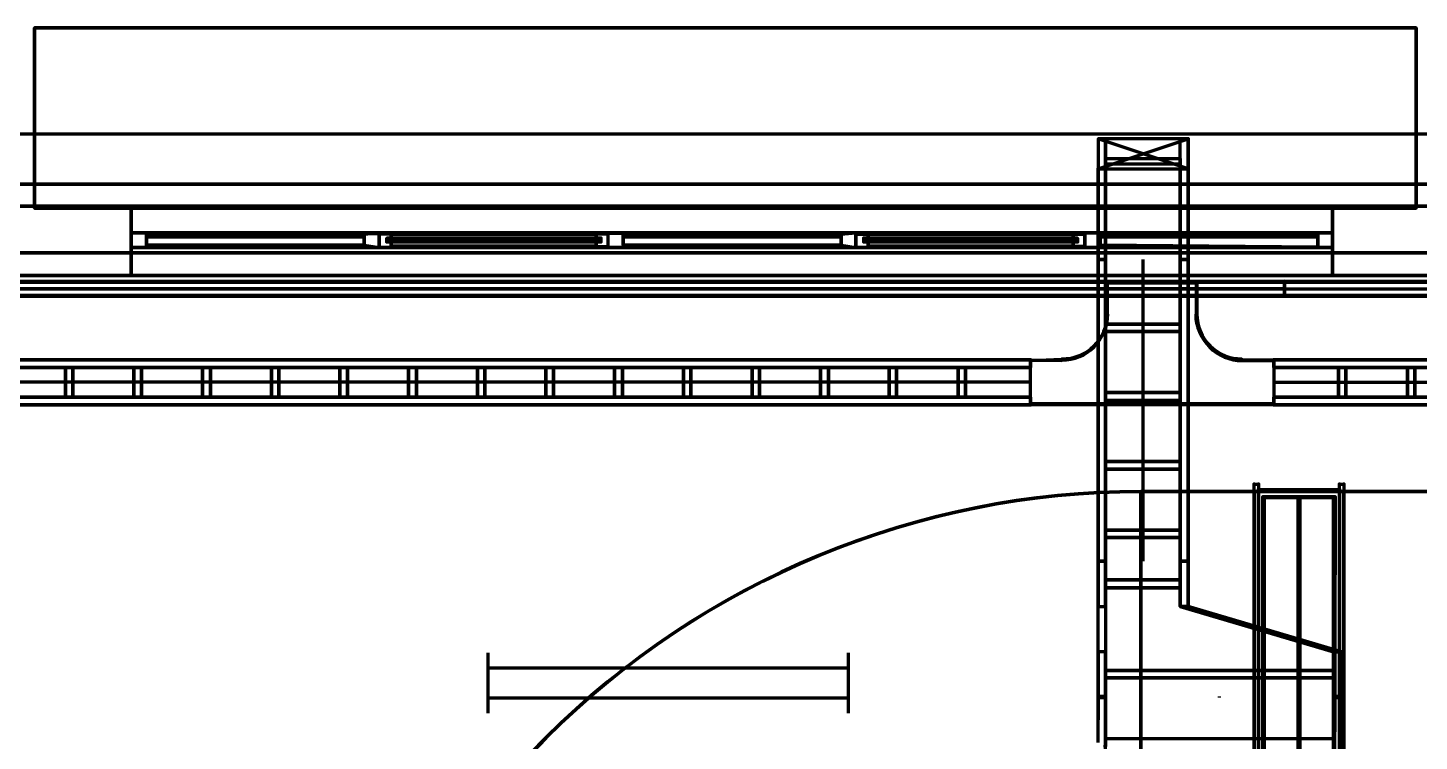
# Model space of a CAD drawing. Extents: x 0 to 1153, y 0 to 816.
# Drawn here: x 318.44 to 348.39, y 621.58 to 636.94 of the extents above; entities that cross this region are included whole.
import ezdxf

# ---------------------------------------------------------------- set-up
doc = ezdxf.new("R2010")
doc.units = 0
doc.header["$MEASUREMENT"] = 0
for name, color, linetype in [('Arch', 7, 'Continuous'), ('Hatch', 7, 'Continuous'), ('HVAC', 7, 'Continuous')]:
    doc.layers.add(name, color=color, linetype=linetype)

msp = doc.modelspace()

# ---------------------------------------------------------------- linework, layer by layer
at = {"layer": 'Arch', "color": 11, "linetype": 'Continuous', "lineweight": 211}
msp.add_line((917.988, 634.651), (110.871, 634.651), dxfattribs=at)
for points in [[(318.579, 636.937), (348.329, 636.937), (348.329, 633.053), (318.579, 633.053), (348.329, 633.053), (348.329, 636.937), (318.579, 636.937), (318.579, 633.053)], [(233.669, 633.095), (461.116, 633.095), (233.669, 633.095), (232.177, 633.095)], [(346.53, 631.603), (346.53, 633.095), (320.664, 633.095), (346.53, 633.095), (346.53, 631.603), (320.664, 631.603)], [(346.53, 632.206), (320.664, 632.206), (346.53, 632.206), (346.53, 632.523), (320.664, 632.523), (320.664, 632.206), (320.664, 632.523), (346.53, 632.523)], [(346.213, 632.206), (346.213, 632.523), (320.992, 632.523), (320.992, 632.206)], [(325.681, 632.439), (320.992, 632.439), (325.681, 632.439), (320.992, 632.439), (325.681, 632.439), (320.992, 632.439), (325.681, 632.439), (320.992, 632.439), (325.681, 632.439), (320.992, 632.439), (325.681, 632.439), (320.992, 632.439), (325.681, 632.439), (320.992, 632.439), (325.681, 632.439), (320.992, 632.439), (325.681, 632.439), (320.992, 632.439), (325.681, 632.439), (320.992, 632.439), (325.681, 632.439), (320.992, 632.439), (325.681, 632.439), (320.992, 632.439), (325.681, 632.439), (320.992, 632.439), (325.681, 632.439), (320.992, 632.439)], [(326.168, 632.333), (330.771, 632.333), (330.771, 632.333), (330.771, 632.407), (330.771, 632.407), (326.168, 632.407), (326.168, 632.333), (326.168, 632.333), (326.168, 632.407), (330.771, 632.407), (330.771, 632.333), (326.168, 632.333), (330.771, 632.333), (326.168, 632.333), (326.168, 632.407), (330.771, 632.407), (330.771, 632.333), (330.771, 632.407), (326.168, 632.407)], [(326.263, 632.407), (330.676, 632.407), (326.263, 632.407), (326.263, 632.492), (330.676, 632.492), (330.676, 632.407), (330.676, 632.492), (326.263, 632.492)], [(331.258, 632.523), (331.258, 632.206), (331.258, 632.206), (330.93, 632.206), (330.93, 632.206), (330.93, 632.523), (331.258, 632.523), (331.258, 632.523), (331.258, 632.206), (330.93, 632.206), (330.93, 632.523)], [(335.947, 632.439), (331.258, 632.439), (335.947, 632.439), (331.258, 632.439), (335.947, 632.439), (331.258, 632.439), (335.947, 632.439), (331.258, 632.439), (335.947, 632.439), (331.258, 632.439), (335.947, 632.439), (331.258, 632.439), (335.947, 632.439), (331.258, 632.439), (335.947, 632.439), (331.258, 632.439), (335.947, 632.439), (331.258, 632.439), (335.947, 632.439), (331.258, 632.439), (335.947, 632.439), (331.258, 632.439), (335.947, 632.439), (331.258, 632.439), (335.947, 632.439), (331.258, 632.439), (335.947, 632.439), (331.258, 632.439)], [(336.434, 632.333), (341.037, 632.333), (341.037, 632.333), (341.037, 632.407), (336.434, 632.407), (336.434, 632.407), (336.434, 632.333), (336.434, 632.333), (336.434, 632.407), (341.037, 632.407), (341.037, 632.333), (336.434, 632.333), (341.037, 632.333), (341.037, 632.407), (336.434, 632.407), (336.434, 632.333), (336.434, 632.407), (341.037, 632.407), (341.037, 632.333)], [(340.942, 632.492), (336.529, 632.492), (340.942, 632.492), (340.942, 632.407), (336.529, 632.407), (336.529, 632.492), (336.529, 632.407), (340.942, 632.407)], [(341.524, 632.523), (341.524, 632.206), (341.524, 632.206), (341.196, 632.206), (341.196, 632.206), (341.196, 632.523), (341.524, 632.523), (341.524, 632.523), (341.524, 632.206), (341.196, 632.206), (341.196, 632.523)], [(346.213, 632.439), (341.524, 632.439), (346.213, 632.439), (341.524, 632.439), (346.213, 632.439), (341.524, 632.439), (346.213, 632.439), (341.524, 632.439), (346.213, 632.439), (341.524, 632.439), (346.213, 632.439), (341.524, 632.439), (346.213, 632.439), (341.524, 632.439), (346.213, 632.439), (341.524, 632.439), (346.213, 632.439), (341.524, 632.439), (346.213, 632.439), (341.524, 632.439), (346.213, 632.439), (341.524, 632.439), (346.213, 632.439), (341.524, 632.439), (346.213, 632.439), (341.524, 632.439), (346.213, 632.439), (341.524, 632.439)], [(326.263, 632.238), (330.676, 632.238), (326.263, 632.238), (326.263, 632.333), (330.676, 632.333), (330.676, 632.238), (330.676, 632.333), (326.263, 632.333)], [(336.529, 632.238), (340.942, 632.238), (340.942, 632.333), (336.529, 632.333), (336.529, 632.238), (336.529, 632.333), (340.942, 632.333), (340.942, 632.238)], [(233.669, 631.603), (461.116, 631.603), (233.669, 631.603), (233.669, 579.744)]]:
    msp.add_lwpolyline(points, close=True, dxfattribs=at)
for points in [[(232.177, 578.961), (461.116, 578.961), (462.608, 578.961), (494.834, 578.961), (462.608, 578.961), (462.608, 632.09), (462.608, 633.571), (231.436, 633.571), (462.608, 633.571), (462.608, 632.09), (462.608, 578.961), (462.608, 633.095), (462.608, 578.961), (461.116, 578.961), (461.116, 632.09), (232.918, 632.09), (461.116, 632.09), (461.116, 578.961), (461.116, 631.603), (461.116, 578.961), (233.669, 578.961), (233.669, 579.744), (233.669, 578.961), (232.177, 578.961)], [(320.664, 633.095), (320.664, 631.603), (320.664, 633.095)], [(325.681, 632.259), (325.681, 632.492), (325.681, 632.259), (320.992, 632.259), (320.992, 632.206), (346.213, 632.206), (346.213, 632.492), (346.213, 632.217), (341.524, 632.259), (341.524, 632.492), (341.524, 632.259), (341.524, 632.492), (341.524, 632.259), (346.213, 632.217), (346.213, 632.492), (346.213, 632.217), (346.213, 632.492), (346.213, 632.217), (341.524, 632.259), (341.524, 632.492), (341.524, 632.259), (341.524, 632.492), (341.524, 632.259), (346.213, 632.217), (346.213, 632.492), (346.213, 632.217), (346.213, 632.492), (346.213, 632.217), (341.524, 632.259), (341.524, 632.492), (341.524, 632.259), (341.524, 632.492), (341.524, 632.259), (346.213, 632.217), (346.213, 632.492), (346.213, 632.217), (346.213, 632.492), (346.213, 632.217), (341.524, 632.259), (341.524, 632.492), (341.524, 632.259), (341.524, 632.492), (341.524, 632.259), (346.213, 632.217), (346.213, 632.492), (346.213, 632.217), (346.213, 632.492), (346.213, 632.217), (341.524, 632.259), (341.524, 632.492), (341.524, 632.259), (341.524, 632.492), (341.524, 632.259), (346.213, 632.217), (346.213, 632.492), (346.213, 632.217), (346.213, 632.492), (346.213, 632.217), (341.524, 632.259), (341.524, 632.492), (341.524, 632.259), (341.524, 632.492), (341.524, 632.259), (346.213, 632.217), (346.213, 632.492), (346.213, 632.217), (346.213, 632.492), (346.213, 632.217), (341.524, 632.259), (341.524, 632.492), (341.524, 632.259), (341.524, 632.492), (341.524, 632.259), (346.213, 632.217), (346.213, 632.492), (346.213, 632.217), (346.213, 632.492), (346.213, 632.217), (341.524, 632.259), (341.524, 632.492), (341.524, 632.259), (341.524, 632.492), (341.524, 632.259), (346.213, 632.217), (346.213, 632.492), (346.213, 632.217), (346.213, 632.492), (346.213, 632.217), (341.524, 632.259), (341.524, 632.492), (341.524, 632.259), (341.524, 632.492), (341.524, 632.259), (346.213, 632.217), (346.213, 632.492), (346.213, 632.217), (346.213, 632.492), (346.213, 632.217), (341.524, 632.259), (341.524, 632.492), (341.524, 632.259), (341.524, 632.492), (341.524, 632.259), (346.213, 632.217), (346.213, 632.492), (346.213, 632.217), (346.213, 632.492), (346.213, 632.217), (341.524, 632.259), (341.524, 632.492), (341.524, 632.259), (341.524, 632.492), (341.524, 632.259), (346.213, 632.217), (346.213, 632.492), (346.213, 632.217), (346.213, 632.492), (346.213, 632.217), (341.524, 632.259), (341.524, 632.492), (341.524, 632.259), (341.524, 632.492), (341.524, 632.259), (346.213, 632.217), (346.213, 632.492), (346.213, 632.217), (346.213, 632.492), (346.213, 632.217), (341.524, 632.259), (341.524, 632.492), (341.524, 632.259), (341.524, 632.492), (341.524, 632.259), (346.213, 632.217), (346.213, 632.492), (346.213, 632.217), (346.213, 632.492), (346.213, 632.217), (341.524, 632.259), (341.524, 632.492), (341.524, 632.259), (341.524, 632.492), (341.524, 632.259), (346.213, 632.217), (346.213, 632.492), (346.213, 632.217), (341.524, 632.217), (346.213, 632.217), (341.524, 632.217), (346.213, 632.217), (341.524, 632.217), (346.213, 632.217), (341.524, 632.217), (346.213, 632.217), (341.524, 632.217), (346.213, 632.217), (341.524, 632.217), (346.213, 632.217), (341.524, 632.217), (346.213, 632.217), (341.524, 632.217), (346.213, 632.217), (341.524, 632.217), (346.213, 632.217), (341.524, 632.217), (346.213, 632.217), (341.524, 632.217), (346.213, 632.217), (341.524, 632.217), (346.213, 632.217), (341.524, 632.217), (346.213, 632.217), (341.524, 632.217), (346.213, 632.217), (346.213, 632.492), (341.524, 632.492), (346.213, 632.492), (341.524, 632.492), (346.213, 632.492), (341.524, 632.492), (346.213, 632.492), (341.524, 632.492), (346.213, 632.492), (341.524, 632.492), (346.213, 632.492), (341.524, 632.492), (346.213, 632.492), (341.524, 632.492), (346.213, 632.492), (341.524, 632.492), (346.213, 632.492), (341.524, 632.492), (346.213, 632.492), (341.524, 632.492), (346.213, 632.492), (341.524, 632.492), (346.213, 632.492), (341.524, 632.492), (346.213, 632.492), (341.524, 632.492), (346.213, 632.492), (341.524, 632.492), (346.213, 632.523), (320.992, 632.492), (320.992, 632.259), (320.992, 632.492), (320.992, 632.259), (325.681, 632.259), (325.681, 632.492), (325.681, 632.259), (325.681, 632.492), (325.681, 632.259), (320.992, 632.259), (320.992, 632.492), (320.992, 632.259), (320.992, 632.492), (320.992, 632.259), (325.681, 632.259), (325.681, 632.492), (325.681, 632.259), (325.681, 632.492), (325.681, 632.259), (320.992, 632.259), (320.992, 632.492), (320.992, 632.259), (320.992, 632.492), (320.992, 632.259), (325.681, 632.259), (325.681, 632.492), (325.681, 632.259), (325.681, 632.492), (325.681, 632.259), (320.992, 632.259), (320.992, 632.492), (320.992, 632.259), (320.992, 632.492), (320.992, 632.259), (325.681, 632.259), (325.681, 632.492), (325.681, 632.259), (325.681, 632.492), (325.681, 632.259), (320.992, 632.259), (320.992, 632.492), (320.992, 632.259), (320.992, 632.492), (320.992, 632.259), (325.681, 632.259), (325.681, 632.492), (325.681, 632.259), (325.681, 632.492), (325.681, 632.259), (320.992, 632.259), (320.992, 632.492), (320.992, 632.259), (320.992, 632.492), (320.992, 632.259), (325.681, 632.259), (325.681, 632.492), (325.681, 632.259), (325.681, 632.492), (325.681, 632.259), (320.992, 632.259), (320.992, 632.492), (320.992, 632.259), (320.992, 632.492), (320.992, 632.259), (325.681, 632.259), (325.681, 632.492), (325.681, 632.259), (325.681, 632.492), (325.681, 632.259), (320.992, 632.259), (320.992, 632.492), (320.992, 632.259), (320.992, 632.492), (320.992, 632.259), (325.681, 632.259), (325.681, 632.492), (325.681, 632.259), (325.681, 632.492), (325.681, 632.259), (320.992, 632.259), (320.992, 632.492), (320.992, 632.259), (320.992, 632.492), (320.992, 632.259), (325.681, 632.259), (325.681, 632.492), (325.681, 632.259), (325.681, 632.492), (325.681, 632.259), (320.992, 632.259), (320.992, 632.492), (320.992, 632.259), (320.992, 632.492), (320.992, 632.259), (325.681, 632.259), (325.681, 632.492), (325.681, 632.259), (325.681, 632.492), (325.681, 632.259), (320.992, 632.259), (320.992, 632.492), (320.992, 632.259), (320.992, 632.492), (320.992, 632.259), (325.681, 632.259), (325.681, 632.492), (325.681, 632.259), (325.681, 632.492), (325.681, 632.259), (320.992, 632.259), (320.992, 632.492), (320.992, 632.259), (320.992, 632.492), (320.992, 632.259), (325.681, 632.259), (325.681, 632.492), (325.681, 632.259), (325.681, 632.492), (325.681, 632.259), (320.992, 632.259), (320.992, 632.492), (320.992, 632.259), (320.992, 632.492), (320.992, 632.259), (325.681, 632.259), (325.681, 632.492), (325.681, 632.259), (325.681, 632.492), (325.681, 632.259), (320.992, 632.259), (320.992, 632.492), (320.992, 632.259), (320.992, 632.492), (320.992, 632.206), (320.992, 632.492), (320.992, 632.259), (325.681, 632.259), (325.681, 632.492), (320.992, 632.492), (325.681, 632.492), (320.992, 632.492), (325.681, 632.492), (320.992, 632.492), (325.681, 632.492), (320.992, 632.492), (325.681, 632.492), (320.992, 632.492), (325.681, 632.492), (320.992, 632.492), (325.681, 632.492), (320.992, 632.492), (325.681, 632.492), (320.992, 632.492), (325.681, 632.492), (320.992, 632.492), (325.681, 632.492), (320.992, 632.492), (325.681, 632.492), (320.992, 632.492), (325.681, 632.492), (320.992, 632.492), (325.681, 632.492), (320.992, 632.492), (325.681, 632.492), (320.992, 632.492), (325.681, 632.492), (325.681, 632.259), (320.992, 632.217), (325.681, 632.259), (320.992, 632.217), (325.681, 632.259), (320.992, 632.217), (325.681, 632.259), (320.992, 632.217), (325.681, 632.259), (320.992, 632.217), (325.681, 632.259), (320.992, 632.217), (325.681, 632.259), (320.992, 632.217), (325.681, 632.259), (320.992, 632.217), (325.681, 632.259), (320.992, 632.217), (325.681, 632.259), (320.992, 632.217), (325.681, 632.259), (320.992, 632.217), (325.681, 632.259), (320.992, 632.217), (325.681, 632.259), (320.992, 632.217), (325.681, 632.259), (320.992, 632.217), (325.681, 632.259), (325.998, 632.206), (330.93, 632.238), (330.93, 632.492), (325.998, 632.492), (325.998, 632.206), (330.93, 632.238), (330.93, 632.492), (325.998, 632.492), (325.998, 632.206), (325.998, 632.523), (325.681, 632.492), (325.681, 632.206), (325.681, 632.492), (325.998, 632.523), (325.998, 632.206), (325.681, 632.206)], [(335.947, 632.259), (335.947, 632.492), (335.947, 632.259), (331.258, 632.259), (331.258, 632.492), (331.258, 632.259), (331.258, 632.492), (335.947, 632.492), (335.947, 632.259), (335.947, 632.492), (331.258, 632.492), (331.258, 632.259), (335.947, 632.259), (335.947, 632.492), (335.947, 632.259), (331.258, 632.259), (331.258, 632.492), (331.258, 632.259), (331.258, 632.492), (335.947, 632.492), (335.947, 632.259), (335.947, 632.492), (331.258, 632.492), (331.258, 632.259), (335.947, 632.259), (335.947, 632.492), (335.947, 632.259), (331.258, 632.259), (331.258, 632.492), (331.258, 632.259), (331.258, 632.492), (335.947, 632.492), (335.947, 632.259), (335.947, 632.492), (331.258, 632.492), (331.258, 632.259), (335.947, 632.259), (335.947, 632.492), (335.947, 632.259), (331.258, 632.259), (331.258, 632.492), (331.258, 632.259), (331.258, 632.492), (335.947, 632.492), (335.947, 632.259), (335.947, 632.492), (331.258, 632.492), (331.258, 632.259), (335.947, 632.259), (335.947, 632.492), (335.947, 632.259), (331.258, 632.259), (331.258, 632.492), (331.258, 632.259), (331.258, 632.492), (335.947, 632.492), (335.947, 632.259), (335.947, 632.492), (331.258, 632.492), (331.258, 632.259), (335.947, 632.259), (335.947, 632.492), (335.947, 632.259), (331.258, 632.259), (331.258, 632.492), (331.258, 632.259), (331.258, 632.492), (335.947, 632.492), (335.947, 632.259), (335.947, 632.492), (331.258, 632.492), (331.258, 632.259), (335.947, 632.259), (335.947, 632.492), (335.947, 632.259), (331.258, 632.259), (331.258, 632.492), (331.258, 632.259), (331.258, 632.492), (335.947, 632.492), (335.947, 632.259), (335.947, 632.492), (331.258, 632.492), (331.258, 632.259), (335.947, 632.259), (335.947, 632.492), (335.947, 632.259), (331.258, 632.259), (331.258, 632.492), (331.258, 632.259), (331.258, 632.492), (335.947, 632.492), (335.947, 632.259), (335.947, 632.492), (331.258, 632.492), (331.258, 632.259), (335.947, 632.259), (335.947, 632.492), (335.947, 632.259), (331.258, 632.259), (331.258, 632.492), (331.258, 632.259), (331.258, 632.492), (335.947, 632.492), (335.947, 632.259), (335.947, 632.492), (331.258, 632.492), (331.258, 632.259), (335.947, 632.259), (335.947, 632.492), (335.947, 632.259), (331.258, 632.259), (331.258, 632.492), (331.258, 632.259), (331.258, 632.492), (335.947, 632.492), (335.947, 632.259), (335.947, 632.492), (331.258, 632.492), (331.258, 632.259), (335.947, 632.259), (335.947, 632.492), (335.947, 632.259), (331.258, 632.259), (331.258, 632.492), (331.258, 632.259), (331.258, 632.492), (335.947, 632.492), (335.947, 632.259), (335.947, 632.492), (331.258, 632.492), (331.258, 632.259), (335.947, 632.259), (335.947, 632.492), (335.947, 632.259), (331.258, 632.259), (331.258, 632.492), (331.258, 632.259), (331.258, 632.492), (335.947, 632.492), (335.947, 632.259), (335.947, 632.492), (331.258, 632.492), (331.258, 632.259), (335.947, 632.259), (335.947, 632.492), (335.947, 632.259), (331.258, 632.259), (331.258, 632.492), (331.258, 632.259), (331.258, 632.492), (335.947, 632.492), (335.947, 632.259), (335.947, 632.492), (331.258, 632.492), (331.258, 632.259), (335.947, 632.259), (335.947, 632.492), (335.947, 632.259), (331.258, 632.259), (331.258, 632.492), (331.258, 632.259), (331.258, 632.492), (335.947, 632.492), (335.947, 632.259), (335.947, 632.492), (331.258, 632.492), (331.258, 632.259), (335.947, 632.259), (331.258, 632.217), (335.947, 632.259), (331.258, 632.217), (335.947, 632.259), (331.258, 632.217), (335.947, 632.259), (331.258, 632.217), (335.947, 632.259), (331.258, 632.217), (335.947, 632.259), (331.258, 632.217), (335.947, 632.259), (331.258, 632.217), (335.947, 632.259), (331.258, 632.217), (335.947, 632.259), (331.258, 632.217), (335.947, 632.259), (331.258, 632.217), (335.947, 632.259), (331.258, 632.217), (335.947, 632.259), (331.258, 632.217), (335.947, 632.259), (331.258, 632.217), (335.947, 632.259), (331.258, 632.217), (335.947, 632.259), (336.264, 632.206), (336.264, 632.492), (341.196, 632.492), (336.264, 632.492), (336.264, 632.206), (341.196, 632.238), (341.196, 632.492), (341.196, 632.238), (336.264, 632.206), (336.264, 632.523), (335.947, 632.492), (335.947, 632.206), (335.947, 632.492), (336.264, 632.523), (336.264, 632.206), (335.947, 632.206)]]:
    msp.add_lwpolyline(points, dxfattribs=at)
for p in [(325.681, 632.523), (330.771, 632.407), (331.258, 632.523), (335.947, 632.523), (336.434, 632.407), (341.524, 632.523), (325.681, 632.206), (325.998, 632.206), (326.168, 632.333), (330.771, 632.333), (330.93, 632.206), (331.258, 632.206), (335.947, 632.206), (336.264, 632.206), (336.434, 632.333), (341.037, 632.333), (341.196, 632.206), (341.524, 632.206)]:
    msp.add_point(p, dxfattribs=at)
at = {"layer": 'Hatch', "color": 5, "linetype": 'Continuous', "lineweight": 211}
for p, q in [((342.445, 631.952), (342.445, 625.454)), ((340.021, 629.306), (244.02, 629.306)), ((345.26, 629.306), (433.832, 629.306)), ((328.348, 622.184), (328.348, 623.485)), ((336.106, 622.184), (336.106, 623.485)), ((328.348, 623.157), (336.106, 623.157)), ((328.348, 622.512), (336.106, 622.512)), ((344.096, 622.522), (344.096, 622.543))]:
    msp.add_line(p, q, dxfattribs=at)
for points in [[(341.641, 634.122), (343.249, 634.122), (343.249, 633.899), (343.249, 634.005), (341.641, 634.005), (341.641, 634.122), (341.641, 633.899), (341.482, 633.899), (343.419, 634.545), (343.419, 632.926), (343.419, 631.952), (343.419, 633.899), (343.249, 633.899), (343.249, 632.926), (343.249, 631.952), (343.249, 634.545), (343.419, 634.545), (341.482, 634.545), (341.482, 631.952), (341.482, 632.926), (341.482, 633.899), (343.419, 633.899), (341.482, 634.545), (341.482, 633.899), (341.641, 633.899), (341.641, 631.952), (341.641, 632.926), (341.641, 634.545), (341.641, 633.899), (343.249, 633.899), (343.419, 633.899), (343.419, 634.545), (343.419, 633.899)], [(341.641, 634.545), (341.482, 634.545), (341.482, 633.899)], [(343.249, 633.899), (343.249, 634.545)], [(343.419, 634.545), (343.419, 634.545), (343.419, 634.545)], [(343.249, 634.122), (343.249, 634.005), (341.641, 634.005), (341.641, 633.899)], [(346.721, 609.007), (346.721, 622.522), (346.551, 622.543), (346.551, 623.507), (346.721, 623.507), (343.419, 624.48), (343.419, 625.454), (343.249, 625.454), (343.249, 624.48), (346.551, 623.507), (343.249, 624.48), (343.419, 624.48), (343.249, 624.48), (343.249, 625.454), (343.419, 625.454), (343.419, 631.952), (343.419, 625.454), (343.249, 625.454), (343.249, 631.952), (343.419, 631.952), (343.249, 631.952), (343.249, 625.454), (343.419, 625.454), (343.419, 624.48), (346.721, 623.507), (346.721, 622.543), (346.721, 623.507), (346.551, 623.507), (346.551, 622.543), (346.721, 622.543), (346.721, 622.522), (346.721, 622.543), (346.551, 622.543), (346.551, 622.522), (346.551, 622.543), (346.721, 622.543), (346.551, 622.522), (346.721, 622.522), (346.721, 622.522), (346.551, 622.522), (346.721, 622.522), (346.721, 609.007)], [(343.419, 631.952), (343.249, 631.952), (343.419, 631.952)], [(236.897, 631.179), (345.493, 631.179), (236.897, 631.158), (345.493, 631.158), (345.493, 631.486), (345.493, 631.158), (236.897, 631.158)], [(236.897, 631.486), (385.128, 631.486), (236.897, 631.465), (385.128, 631.465), (236.897, 631.486)], [(236.897, 631.179), (385.128, 631.179), (236.897, 631.158), (385.128, 631.158), (385.128, 631.486), (385.128, 631.158), (236.897, 631.158)], [(345.493, 631.317), (236.897, 631.317), (385.128, 631.317), (374.428, 631.317)], [(343.609, 631.444), (343.609, 631.444), (343.609, 631.444)], [(341.641, 630.396), (343.249, 630.396), (341.641, 630.396)], [(433.832, 629.793), (345.26, 629.793), (345.26, 629.624), (345.26, 629.793), (345.26, 628.819), (340.021, 628.819), (340.021, 628.841), (345.26, 628.841), (345.26, 628.819), (433.832, 628.819)], [(345.26, 629.793), (345.26, 629.793), (345.26, 629.793)], [(340.021, 629.624), (244.02, 629.624), (340.021, 629.624)], [(319.246, 629.624), (319.246, 628.989), (319.246, 629.624)], [(320.717, 629.624), (320.717, 628.989), (320.717, 629.624)], [(322.199, 629.624), (322.199, 628.989), (322.199, 629.624)], [(323.681, 629.624), (323.681, 628.989), (323.681, 629.624)], [(325.152, 629.624), (325.152, 628.989), (325.152, 629.624)], [(326.633, 629.624), (326.633, 628.989), (326.633, 629.624)], [(328.115, 629.624), (328.115, 628.989), (328.115, 629.624)], [(329.586, 629.624), (329.586, 628.989), (329.586, 629.624)], [(331.068, 629.624), (331.068, 628.989), (331.068, 629.624)], [(332.55, 629.624), (332.55, 628.989), (332.55, 629.624)], [(334.031, 629.624), (334.031, 628.989), (334.031, 629.624)], [(335.502, 629.624), (335.502, 628.989), (335.502, 629.624)], [(336.984, 629.624), (336.984, 628.989), (336.984, 629.624)], [(338.466, 629.624), (338.466, 628.989), (338.466, 629.624)], [(345.26, 629.624), (433.832, 629.624), (345.26, 629.624)], [(346.816, 628.989), (346.816, 629.624), (346.816, 628.989)], [(348.297, 628.989), (348.297, 629.624), (348.297, 628.989)], [(340.021, 628.989), (244.02, 628.989), (340.021, 628.989)], [(341.641, 628.915), (343.249, 628.915), (341.641, 628.915)], [(345.26, 628.989), (433.832, 628.989), (345.26, 628.989)], [(345.26, 628.819), (345.26, 628.819), (345.26, 628.819)], [(341.641, 627.433), (343.249, 627.433), (341.641, 627.433)], [(341.641, 625.962), (343.249, 625.962), (341.641, 625.962)], [(341.482, 621.549), (341.482, 622.522), (341.641, 622.522), (341.482, 622.543), (341.482, 623.507), (341.482, 624.48), (341.482, 625.454), (341.482, 624.48), (341.641, 624.48), (341.641, 625.454), (341.641, 622.522), (341.641, 621.549)], [(341.641, 625.454), (341.482, 625.454), (341.641, 625.454)], [(346.551, 609.007), (346.551, 622.522), (346.551, 609.007)], [(346.551, 621.464), (346.551, 621.633), (341.641, 621.633), (341.628, 621.449)], [(346.551, 621.464), (346.551, 621.633), (341.641, 621.633), (341.641, 621.464)], [(341.641, 621.633), (341.641, 621.633), (341.641, 621.633)], [(346.551, 621.633), (346.551, 621.633), (346.551, 621.633)]]:
    msp.add_lwpolyline(points, dxfattribs=at)
for points in [[(341.641, 631.952), (341.482, 631.952), (341.482, 625.454), (341.482, 631.952), (341.641, 631.952), (341.641, 625.454), (341.482, 625.454), (341.641, 625.454), (341.641, 631.952), (341.482, 631.952)], [(236.897, 631.486), (345.493, 631.486), (236.897, 631.465), (345.493, 631.465)], [(341.672, 631.444), (341.672, 631.444), (341.672, 630.767), (341.683, 631.444)], [(341.641, 630.555), (343.249, 630.555), (343.249, 630.396), (343.249, 630.555), (341.641, 630.555), (341.641, 630.396)], [(340.021, 629.793), (244.02, 629.793), (244.02, 629.624), (244.02, 629.793), (340.021, 629.793), (340.021, 629.624), (340.021, 629.793)], [(319.405, 629.624), (319.405, 628.989), (319.246, 628.989), (319.405, 628.989), (319.405, 629.624), (319.246, 629.624)], [(320.887, 629.624), (320.887, 628.989), (320.717, 628.989), (320.887, 628.989), (320.887, 629.624), (320.717, 629.624)], [(322.368, 629.624), (322.368, 628.989), (322.199, 628.989), (322.368, 628.989), (322.368, 629.624), (322.199, 629.624)], [(323.839, 629.624), (323.839, 628.989), (323.681, 628.989), (323.839, 628.989), (323.839, 629.624), (323.681, 629.624)], [(325.321, 629.624), (325.321, 628.989), (325.152, 628.989), (325.321, 628.989), (325.321, 629.624), (325.152, 629.624)], [(326.803, 629.624), (326.803, 628.989), (326.633, 628.989), (326.803, 628.989), (326.803, 629.624), (326.633, 629.624)], [(328.274, 629.624), (328.274, 628.989), (328.115, 628.989), (328.274, 628.989), (328.274, 629.624), (328.115, 629.624)], [(329.756, 629.624), (329.756, 628.989), (329.586, 628.989), (329.756, 628.989), (329.756, 629.624), (329.586, 629.624)], [(331.237, 629.624), (331.237, 628.989), (331.068, 628.989), (331.237, 628.989), (331.237, 629.624), (331.068, 629.624)], [(332.708, 629.624), (332.708, 628.989), (332.55, 628.989), (332.708, 628.989), (332.708, 629.624), (332.55, 629.624)], [(334.19, 629.624), (334.19, 628.989), (334.031, 628.989), (334.19, 628.989), (334.19, 629.624), (334.031, 629.624)], [(335.672, 629.624), (335.672, 628.989), (335.502, 628.989), (335.672, 628.989), (335.672, 629.624), (335.502, 629.624)], [(337.143, 629.624), (337.143, 628.989), (336.984, 628.989), (337.143, 628.989), (337.143, 629.624), (336.984, 629.624)], [(338.624, 629.624), (338.624, 628.989), (338.466, 628.989), (338.624, 628.989), (338.624, 629.624), (338.466, 629.624)], [(346.657, 628.989), (346.657, 629.624), (346.816, 629.624), (346.657, 629.624), (346.657, 628.989), (346.816, 628.989)], [(348.139, 628.989), (348.139, 629.624), (348.297, 629.624), (348.139, 629.624), (348.139, 628.989), (348.297, 628.989)], [(341.641, 629.084), (343.249, 629.084), (343.249, 628.915), (343.249, 629.084), (341.641, 629.084), (341.641, 628.915)], [(340.021, 628.819), (244.02, 628.819), (244.02, 628.989), (244.02, 628.819), (340.021, 628.819), (340.021, 628.989), (340.021, 628.819), (340.021, 628.841)], [(341.641, 627.602), (343.249, 627.602), (343.249, 627.433), (343.249, 627.602), (341.641, 627.602), (341.641, 627.433)], [(341.641, 626.121), (343.249, 626.121), (343.249, 625.962), (343.249, 626.121), (341.641, 626.121), (341.641, 625.962)], [(341.641, 624.882), (343.249, 624.882), (343.249, 625.052), (341.641, 625.052), (343.249, 625.052), (343.249, 624.882), (341.641, 624.882), (341.641, 625.052)], [(341.482, 623.507), (341.482, 624.48), (341.641, 624.48), (341.641, 623.507), (341.482, 623.507), (341.482, 622.543), (341.641, 622.543), (341.641, 622.522), (341.641, 622.543), (341.482, 622.543), (341.482, 622.522), (341.482, 622.543), (341.641, 622.543), (341.482, 622.522), (341.641, 622.522), (341.641, 622.522), (341.641, 623.507)], [(341.641, 622.946), (346.551, 622.946), (346.551, 623.104), (341.641, 623.104), (346.551, 623.104), (346.551, 622.946), (341.641, 622.946), (341.641, 623.104)]]:
    msp.add_lwpolyline(points, close=True, dxfattribs=at)
for points in [[(433.832, 628.819), (345.26, 628.819), (345.26, 628.989), (345.26, 628.819), (340.021, 628.819), (340.021, 629.793), (340.699, 629.772), (340.021, 629.772), (340.021, 629.793), (340.693, 629.782, 0.414212), (341.683, 630.767), (341.672, 631.444), (343.609, 631.444), (343.599, 630.767), (343.599, 631.444), (343.609, 631.444), (343.588, 630.772, 0.414221), (344.583, 629.772), (345.26, 629.772), (345.26, 628.841), (340.021, 628.841), (340.021, 629.772), (340.693, 629.804, 0.414214), (341.683, 630.772, -0.414212), (340.693, 629.804, 0.414214), (341.683, 630.767), (341.683, 631.444), (343.599, 631.444), (343.609, 630.772, 0.414223), (344.577, 629.804, -0.414223), (343.588, 630.772, 0.414221), (344.583, 629.793), (345.26, 629.793), (345.26, 629.793), (344.583, 629.772), (345.26, 629.793), (433.832, 629.793)], [(341.641, 609.007), (341.641, 622.522), (341.482, 622.522), (341.482, 622.522), (341.471, 621.554, -0.414216)]]:
    msp.add_lwpolyline(points, format="xyb", dxfattribs=at)
for p in [(341.641, 634.545), (343.419, 634.545), (341.482, 633.899), (343.249, 633.899), (341.672, 631.444), (341.683, 631.444), (343.609, 631.444), (340.021, 629.793), (345.26, 629.793), (340.021, 628.841), (340.021, 628.819), (345.26, 628.819), (341.482, 622.522), (341.641, 622.522), (346.551, 622.522), (346.721, 622.522), (341.641, 621.633), (346.551, 621.633)]:
    msp.add_point(p, dxfattribs=at)
at = {"layer": 'HVAC', "color": 6, "linetype": 'Continuous', "lineweight": 211}
for points in [[(344.837, 609.653), (344.837, 627.115), (344.932, 627.115), (344.932, 609.653)], [(344.932, 609.769), (344.932, 626.999), (346.678, 626.999), (346.678, 609.769)], [(346.678, 609.653), (346.678, 627.115), (346.774, 627.115), (346.774, 609.653)], [(342.403, 609.812), (342.403, 626.957), (342.403, 609.812), (342.403, 626.957), (342.403, 609.812), (342.403, 626.957), (342.403, 609.812), (344.837, 609.812), (342.403, 609.812), (342.403, 626.957)], [(346.551, 609.939), (346.551, 626.819), (345.821, 626.819), (345.821, 609.939), (346.583, 609.907), (345.027, 609.907), (345.027, 626.851), (346.583, 626.851)], [(345.789, 626.819), (345.059, 626.819), (345.059, 609.939), (345.789, 609.939)], [(346.774, 609.812), (350.435, 609.812), (346.774, 609.812), (346.774, 626.957), (346.774, 609.812)]]:
    msp.add_lwpolyline(points, close=True, dxfattribs=at)
for points in [[(344.837, 627.115), (344.837, 627.115), (344.837, 627.115)], [(344.932, 627.115), (344.932, 627.115), (344.932, 627.115)], [(344.932, 626.999), (344.932, 626.999), (344.932, 626.999)], [(346.678, 627.115), (346.678, 627.115), (346.678, 627.115)], [(346.678, 626.999), (346.678, 626.999), (346.678, 626.999)], [(346.774, 627.115), (346.774, 627.115), (346.774, 627.115)]]:
    msp.add_lwpolyline(points, dxfattribs=at)
for points in [[(324.294, 591.174), (324.294, 600.043), (341.429, 600.043), (341.429, 608.838), (324.284, 608.843, -0.414214), (342.397, 626.957, 0.414214), (324.284, 608.843, -0.414214), (342.397, 626.957, 0.414214), (324.284, 608.843, -0.414214), (342.403, 626.957), (344.837, 626.957), (344.837, 609.812), (344.837, 609.812), (344.837, 626.957), (344.837, 609.812), (346.774, 609.812), (346.774, 626.957), (344.837, 626.957), (346.774, 626.957), (350.435, 626.957)], [(350.435, 626.957), (346.774, 626.957), (346.774, 609.812), (344.837, 609.812), (344.837, 626.957), (342.397, 626.957, 0.414214), (324.294, 608.838), (341.429, 608.843, -0.414223), (342.397, 609.812, 0.414223), (341.429, 608.843, -0.414223), (342.397, 609.812, 0.414223), (341.429, 608.843, -0.414223), (342.397, 609.812, 0.414223), (341.429, 608.838), (341.429, 600.043), (341.429, 599.075, 0.414239)]]:
    msp.add_lwpolyline(points, format="xyb", dxfattribs=at)
for p in [(344.837, 627.115), (344.932, 627.115), (344.932, 626.999), (346.678, 627.115), (346.678, 626.999), (346.774, 627.115)]:
    msp.add_point(p, dxfattribs=at)

doc.saveas('drawing.dxf')
